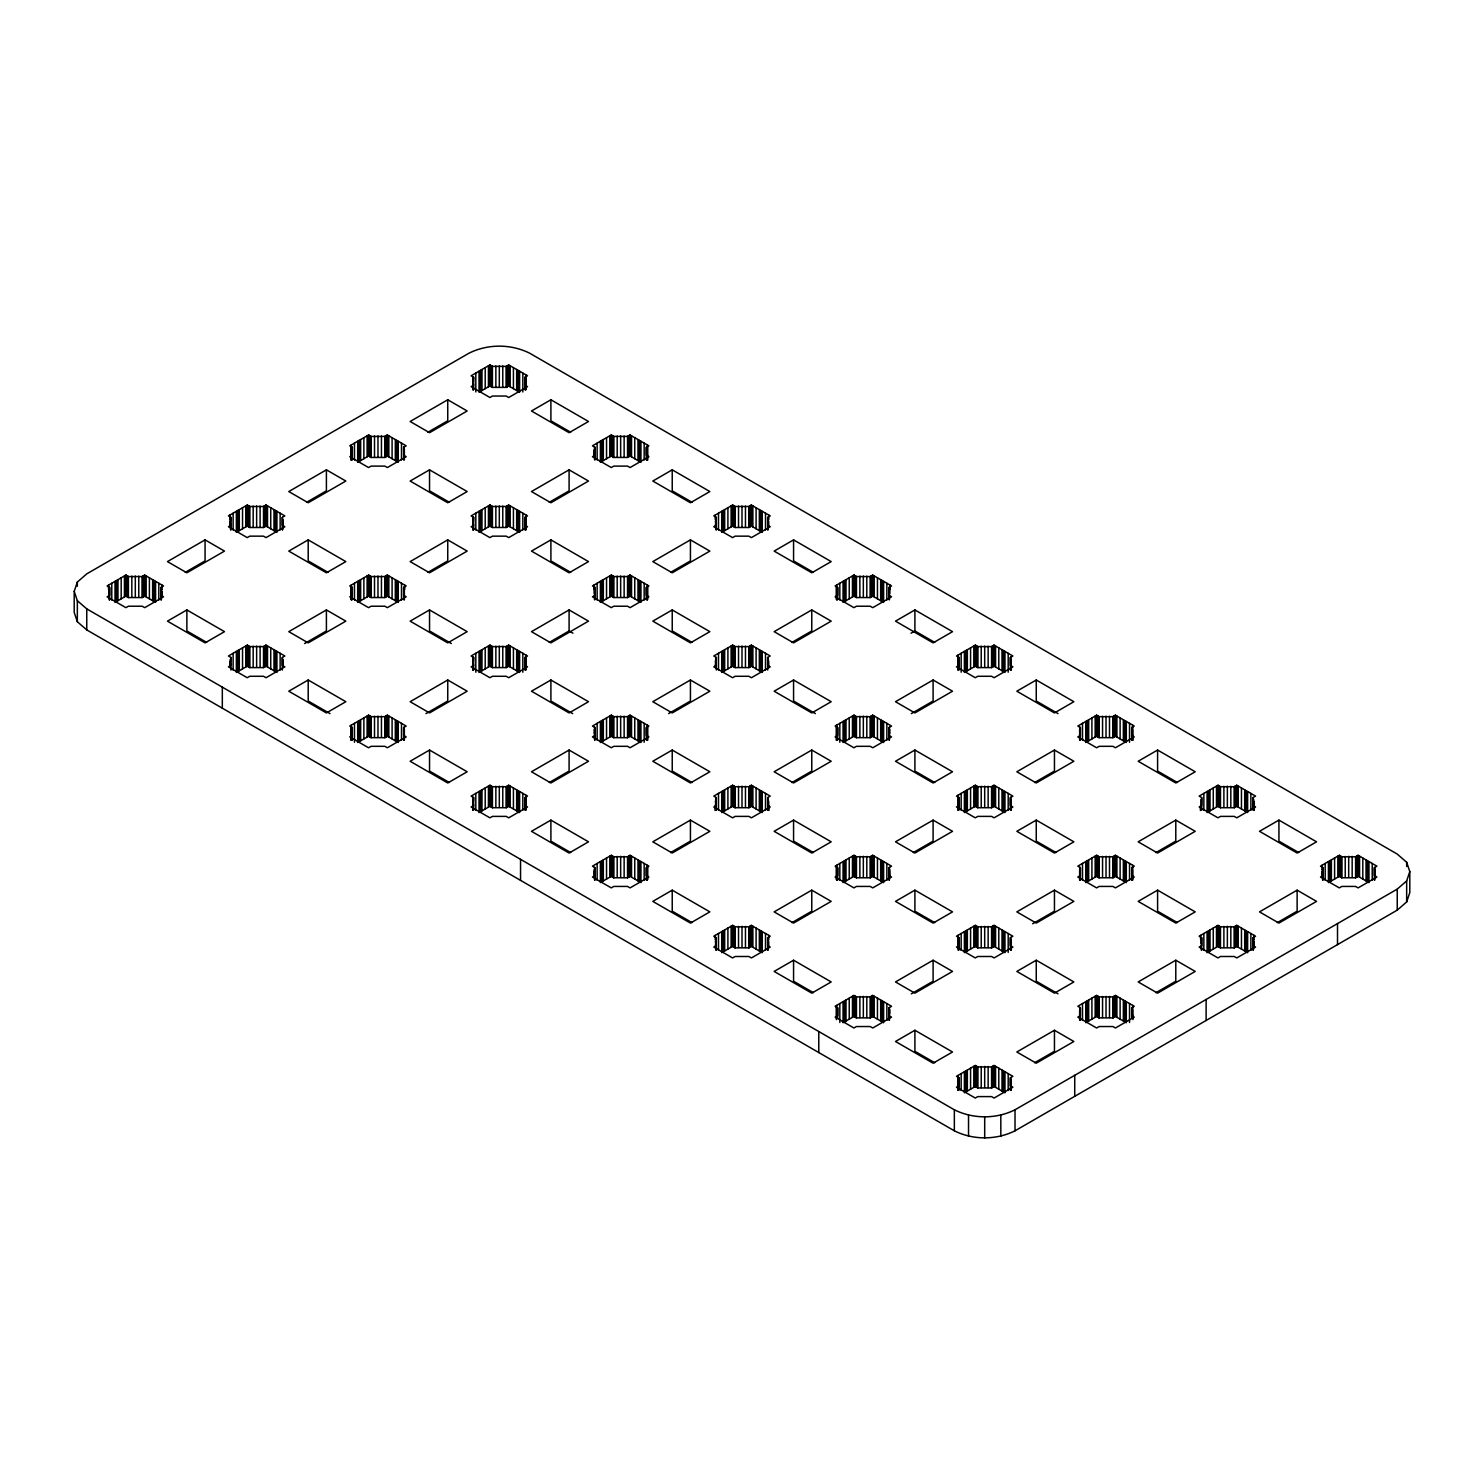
<?xml version="1.0" encoding="UTF-8"?>
<svg xmlns="http://www.w3.org/2000/svg" width="1484" height="1484" viewBox="0 0 1484 1484"><rect width="100%" height="100%" fill="white"/><g stroke="black" fill="none" stroke-linecap="round" stroke-linejoin="round"><path stroke-width="1.5" d="M109.612 587.404L109.612 595.362L107.089 596.809L125.899 607.661L128.403 606.214L142.186 606.214L144.709 607.661L163.518 596.809L160.995 595.362L160.995 587.404L163.518 585.957L144.709 575.087L142.186 576.553L128.403 576.553L125.899 575.087L107.089 585.957L109.612 587.404L109.612 600.018M230.039 525.522L230.947 517.341L228.425 515.894L247.234 505.042L249.757 506.489L263.521 506.489L266.044 505.042L284.854 515.894L282.331 517.341L282.331 529.955M230.039 665.63L230.947 657.449L228.425 656.002L247.234 645.15L249.757 646.597L263.521 646.597L266.044 645.15L284.854 656.002L282.331 657.449L282.331 670.063M282.331 517.341L282.331 525.299L284.854 526.746L266.044 537.616L263.521 536.151L249.757 536.151L247.234 537.616L228.425 526.746L230.947 525.299L230.039 521.329M282.331 657.449L282.331 665.407L284.854 666.854L266.044 677.724L263.521 676.277L249.757 676.277L247.234 677.724L228.425 666.854L230.947 665.407L230.039 661.437M352.283 447.296L352.283 455.236L349.76 456.701L368.57 467.553L371.093 466.106L384.857 466.106L387.38 467.553L406.189 456.701L403.667 455.236L403.667 447.296L406.189 445.831L387.38 434.979L384.857 436.426L371.093 436.426L368.57 434.979L349.76 445.831L352.283 447.296L352.283 459.91M352.283 587.404L352.283 595.362L349.76 596.809L368.57 607.661L371.093 606.214L384.857 606.214L387.38 607.661L406.189 596.809L403.667 595.362L403.667 587.404L406.189 585.957L387.38 575.087L384.857 576.553L371.093 576.553L368.57 575.087L349.76 585.957L352.283 587.404L352.283 599.555M352.283 727.512L352.283 735.47L349.76 736.917L368.57 747.769L371.093 746.322L384.857 746.322L387.38 747.769L406.189 736.917L403.667 735.47L403.667 727.512L406.189 726.066L387.38 715.195L384.857 716.661L371.093 716.661L368.57 715.195L349.76 726.066L352.283 727.512L352.283 740.126M472.728 389.624L473.619 377.233L471.114 375.786L489.924 364.934L492.428 366.381L506.211 366.381L508.715 364.934L527.525 375.786L525.021 377.233L525.021 389.847M472.728 529.732L473.619 517.341L471.114 515.894L489.924 505.042L492.428 506.489L506.211 506.489L508.715 505.042L527.525 515.894L525.021 517.341L525.021 529.955M472.728 669.841L473.619 657.449L471.114 656.002L489.924 645.15L492.428 646.597L506.211 646.597L508.715 645.15L527.525 656.002L525.021 657.449L525.021 670.063M472.728 809.949L473.619 797.576L471.114 796.11L489.924 785.259L492.428 786.706L506.211 786.706L508.715 785.259L527.525 796.11L525.021 797.576L525.021 810.19M594.064 455.477L594.973 447.296L592.45 445.831L611.26 434.979L613.764 436.426L627.547 436.426L630.069 434.979L648.879 445.831L646.356 447.296L646.356 459.91M594.973 587.404L594.973 595.362L592.45 596.809L611.26 607.661L613.764 606.214L627.547 606.214L630.069 607.661L648.879 596.809L646.356 595.362L646.356 587.404L648.879 585.957L630.069 575.087L627.547 576.553L613.764 576.553L611.26 575.087L592.45 585.957L594.973 587.404L594.973 599.555M594.973 727.512L594.973 735.47L592.45 736.917L611.26 747.769L613.764 746.322L627.547 746.322L630.069 747.769L648.879 736.917L646.356 735.47L646.356 727.512L648.879 726.066L630.069 715.195L627.547 716.661L613.764 716.661L611.26 715.195L592.45 726.066L594.973 727.512L594.973 740.126M594.064 875.801L594.973 867.621L592.45 866.174L611.26 855.303L613.764 856.769L627.547 856.769L630.069 855.303L648.879 866.174L646.356 867.621L646.356 880.235M715.399 525.522L716.308 517.341L713.785 515.894L732.595 505.042L735.118 506.489L748.882 506.489L751.405 505.042L770.215 515.894L767.692 517.341L767.692 529.955M715.399 665.63L716.308 657.449L713.785 656.002L732.595 645.15L735.118 646.597L748.882 646.597L751.405 645.15L770.215 656.002L767.692 657.449L767.692 670.063M715.399 805.756L716.308 797.576L713.785 796.11L732.595 785.259L735.118 786.706L748.882 786.706L751.405 785.259L770.215 796.11L767.692 797.576L767.692 810.19M715.399 945.864L716.308 937.684L713.785 936.218L732.595 925.367L735.118 926.814L748.882 926.814L751.405 925.367L770.215 936.218L767.692 937.684L767.692 950.298M767.692 517.341L767.692 525.299L770.215 526.746L751.405 537.616L748.882 536.151L735.118 536.151L732.595 537.616L713.785 526.746L716.308 525.299L715.399 521.329M767.692 657.449L767.692 665.407L770.215 666.854L751.405 677.724L748.882 676.277L735.118 676.277L732.595 677.724L713.785 666.854L716.308 665.407L715.399 661.437M767.692 797.576L767.692 805.515L770.215 806.981L751.405 817.832L748.882 816.385L735.118 816.385L732.595 817.832L713.785 806.981L716.308 805.515L715.399 801.546M767.692 937.684L767.692 945.623L770.215 947.089L751.405 957.941L748.882 956.494L735.118 956.494L732.595 957.941L713.785 947.089L716.308 945.623L715.399 941.654M837.644 587.404L837.644 595.362L835.121 596.809L853.931 607.661L856.453 606.214L870.236 606.214L872.74 607.661L891.55 596.809L889.027 595.362L889.027 587.404L891.55 585.957L872.74 575.087L870.236 576.553L856.453 576.553L853.931 575.087L835.121 585.957L837.644 587.404L837.644 599.555M837.644 727.512L837.644 735.47L835.121 736.917L853.931 747.769L856.453 746.322L870.236 746.322L872.74 747.769L891.55 736.917L889.027 735.47L889.027 727.512L891.55 726.066L872.74 715.195L870.236 716.661L856.453 716.661L853.931 715.195L835.121 726.066L837.644 727.512L837.644 740.126M837.644 867.621L837.644 875.579L835.121 877.025L853.931 887.896L856.453 886.43L870.236 886.43L872.74 887.896L891.55 877.025L889.027 875.579L889.027 867.621L891.55 866.174L872.74 855.303L870.236 856.769L856.453 856.769L853.931 855.303L835.121 866.174L837.644 867.621L837.644 880.235M837.644 1007.729L837.644 1015.687L835.121 1017.134L853.931 1028.004L856.453 1026.538L870.236 1026.538L872.74 1028.004L891.55 1017.134L889.027 1015.687L889.027 1007.729L891.55 1006.282L872.74 995.43L870.236 996.877L856.453 996.877L853.931 995.43L835.121 1006.282L837.644 1007.729L837.644 1018.247M958.089 669.841L958.979 657.449L956.475 656.002L975.285 645.15L977.789 646.597L991.572 646.597L994.076 645.15L1012.886 656.002L1010.381 657.449L1010.381 670.063M958.089 809.949L958.979 797.576L956.475 796.11L975.285 785.259L977.789 786.706L991.572 786.706L994.076 785.259L1012.886 796.11L1010.381 797.576L1010.381 810.19M958.089 950.057L958.979 937.684L956.475 936.218L975.285 925.367L977.789 926.814L991.572 926.814L994.076 925.367L1012.886 936.218L1010.381 937.684L1010.381 949.834M958.089 1090.165L958.979 1077.792L956.475 1076.327L975.285 1065.475L977.789 1066.922L991.572 1066.922L994.076 1065.475L1012.886 1076.327L1010.381 1077.792L1010.381 1090.406M1010.381 657.449L1010.381 665.407L1012.886 666.854L994.076 677.724L991.572 676.277L977.789 676.277L975.285 677.724L956.475 666.854L958.979 665.407L958.089 661.437M1010.381 797.576L1010.381 805.515L1012.886 806.981L994.076 817.832L991.572 816.385L977.789 816.385L975.285 817.832L956.475 806.981L958.979 805.515L958.089 801.546M1010.381 937.684L1010.381 945.623L1012.886 947.089L994.076 957.941L991.572 956.494L977.789 956.494L975.285 957.941L956.475 947.089L958.979 945.623L958.089 941.654M1010.381 1077.792L1010.381 1085.731L1012.886 1087.197L994.076 1098.049L991.572 1096.602L977.789 1096.602L975.285 1098.049L956.475 1087.197L958.979 1085.731L958.089 1081.762M1080.333 727.512L1080.333 735.47L1077.811 736.917L1096.62 747.769L1099.143 746.322L1112.907 746.322L1115.43 747.769L1134.24 736.917L1131.717 735.47L1131.717 727.512L1134.24 726.066L1115.43 715.195L1112.907 716.661L1099.143 716.661L1096.62 715.195L1077.811 726.066L1080.333 727.512L1080.333 740.126M1080.333 867.621L1080.333 875.579L1077.811 877.025L1096.62 887.896L1099.143 886.43L1112.907 886.43L1115.43 887.896L1134.24 877.025L1131.717 875.579L1131.717 867.621L1134.24 866.174L1115.43 855.303L1112.907 856.769L1099.143 856.769L1096.62 855.303L1077.811 866.174L1080.333 867.621L1080.333 880.235M1080.333 1007.729L1080.333 1015.687L1077.811 1017.134L1096.62 1028.004L1099.143 1026.538L1112.907 1026.538L1115.43 1028.004L1134.24 1017.134L1131.717 1015.687L1131.717 1007.729L1134.24 1006.282L1115.43 995.43L1112.907 996.877L1099.143 996.877L1096.62 995.43L1077.811 1006.282L1080.333 1007.729L1080.333 1020.343M1201.669 797.576L1201.669 805.515L1199.146 806.981L1217.956 817.832L1220.479 816.385L1234.243 816.385L1236.766 817.832L1255.575 806.981L1253.053 805.515L1253.053 797.576L1255.575 796.11L1236.766 785.259L1234.243 786.706L1220.479 786.706L1217.956 785.259L1199.146 796.11L1201.669 797.576L1201.669 810.19M1201.669 937.684L1201.669 945.623L1199.146 947.089L1217.956 957.941L1220.479 956.494L1234.243 956.494L1236.766 957.941L1255.575 947.089L1253.053 945.623L1253.053 937.684L1255.575 936.218L1236.766 925.367L1234.243 926.814L1220.479 926.814L1217.956 925.367L1199.146 936.218L1201.669 937.684L1201.669 950.298M1322.096 875.801L1323.005 867.621L1320.482 866.174L1339.291 855.303L1341.814 856.769L1355.597 856.769L1358.101 855.303L1376.911 866.174L1374.388 867.621L1374.388 880.235M74.2 591.374L77.335 582.062L86.758 573.863L468.981 353.192C487.846 343.806 510.793 343.806 529.658 353.192L1397.242 854.079L1406.665 862.278L1409.8 871.59L1409.8 892.626L1406.665 901.938L1397.242 910.137L1015.019 1130.808C996.154 1140.194 973.207 1140.194 954.342 1130.808L86.758 629.921L77.335 621.722L74.2 612.41L74.2 591.374L77.335 600.705L77.335 621.722M1406.665 901.938L1406.665 880.921L1409.8 871.59M77.335 600.705L86.758 608.885L954.342 1109.791C973.207 1119.159 996.154 1119.159 1015.019 1109.791L1397.242 889.12L1406.665 880.921M205.07 539.879L167.451 561.601L186.873 572.805L224.492 551.102L205.07 539.879L205.07 560.915L185.277 572.342M326.406 469.834L288.786 491.556L308.208 502.761L345.828 481.039L326.406 469.834L326.406 490.852L306.613 502.278M447.741 399.771L410.14 421.493L429.544 432.697L467.163 410.994L447.741 399.771L447.741 420.807L427.948 432.234M155.579 581.376L155.579 602.393L144.709 596.104L142.186 597.57L128.403 597.57L125.899 596.104L115.029 602.393L115.029 581.376M276.914 511.312L276.914 532.329L266.044 526.059L263.521 527.506L249.757 527.506L247.234 526.059L236.364 532.329L236.364 511.312M398.25 441.249L398.25 462.285L387.38 455.996L384.857 457.462L371.093 457.462L368.57 455.996L357.7 462.285L357.7 441.249M519.604 371.204L519.604 392.221L508.715 385.951L506.211 387.398L492.428 387.398L489.924 385.951L479.035 392.221L479.035 371.204M186.873 609.943L167.451 621.147L205.07 642.869L224.492 631.665L186.873 609.943L186.873 630.96L206.666 642.387M308.208 539.879L288.786 551.102L326.406 572.805L345.828 561.601L308.208 539.879L308.208 560.915L328.001 572.342M429.544 469.834L410.14 481.039L447.741 502.761L467.163 491.556L429.544 469.834L429.544 490.852L449.355 502.278M550.898 399.771L531.476 410.994L569.095 432.697L588.499 421.493L550.898 399.771L550.898 420.807L570.691 432.234M326.406 609.943L288.786 631.665L308.208 642.869L345.828 621.147L326.406 609.943L326.406 630.96L304.628 643.537M447.741 539.879L410.14 561.601L429.544 572.805L467.163 551.102L447.741 539.879L447.741 560.915L427.948 572.342M569.095 469.834L531.476 491.556L550.898 502.761L588.499 481.039L569.095 469.834L569.095 490.852L549.284 502.278M276.914 651.42L276.914 672.438L266.044 666.168L263.521 667.614L249.757 667.614L247.234 666.168L236.364 672.438L236.364 651.42M398.25 581.376L398.25 602.393L387.38 596.104L384.857 597.57L371.093 597.57L368.57 596.104L357.7 602.393L357.7 581.376M519.604 511.312L519.604 532.329L508.715 526.059L506.211 527.506L492.428 527.506L489.924 526.059L479.035 532.329L479.035 511.312M640.94 441.249L640.94 462.285L630.069 455.996L627.547 457.462L613.764 457.462L611.26 455.996L600.389 462.285L600.389 441.249M308.208 680.006L288.786 691.21L326.406 712.932L345.828 701.709L308.208 680.006L308.208 701.023L329.986 713.6M429.544 609.943L410.14 621.147L447.741 642.869L467.163 631.665L429.544 609.943L429.544 630.96L451.322 643.537M550.898 539.879L531.476 551.102L569.095 572.805L588.499 561.601L550.898 539.879L550.898 560.915L570.691 572.342M672.233 469.834L652.812 481.039L690.431 502.761L709.853 491.556L672.233 469.834L672.233 490.852L692.026 502.278M447.741 680.006L410.14 701.709L429.544 712.932L467.163 691.21L447.741 680.006L447.741 701.023L425.964 713.6M569.095 609.943L531.476 631.665L550.898 642.869L588.499 621.147L569.095 609.943L569.095 630.96L549.284 642.387M690.431 539.879L652.812 561.601L672.233 572.805L709.853 551.102L690.431 539.879L690.431 560.915L670.638 572.342M398.25 721.484L398.25 742.501L387.38 736.231L384.857 737.678L371.093 737.678L368.57 736.231L357.7 742.501L357.7 721.484M519.604 651.42L519.604 672.438L508.715 666.168L506.211 667.614L492.428 667.614L489.924 666.168L479.035 672.438L479.035 651.42M640.94 581.376L640.94 602.393L630.069 596.104L627.547 597.57L613.764 597.57L611.26 596.104L600.389 602.393L600.389 581.376M762.275 511.312L762.275 532.329L751.405 526.059L748.882 527.506L735.118 527.506L732.595 526.059L721.725 532.329L721.725 511.312M429.544 750.051L410.14 761.255L447.741 782.977L467.163 771.773L429.544 750.051L429.544 771.068L449.355 782.513M550.898 680.006L531.476 691.21L569.095 712.932L588.499 701.709L550.898 680.006L550.898 701.023L572.676 713.6M672.233 609.943L652.812 621.147L690.431 642.869L709.853 631.665L672.233 609.943L672.233 630.96L692.026 642.387M793.569 539.879L774.147 551.102L811.767 572.805L831.188 561.601L793.569 539.879L793.569 560.915L813.362 572.342M569.095 750.051L531.476 771.773L550.898 782.977L588.499 761.255L569.095 750.051L569.095 771.068L549.284 782.513M690.431 680.006L652.812 701.709L672.233 712.932L709.853 691.21L690.431 680.006L690.431 701.023L668.653 713.6M811.767 609.943L774.147 631.665L793.569 642.869L831.188 621.147L811.767 609.943L811.767 630.96L791.974 642.387M519.604 791.529L519.604 812.564L508.715 806.276L506.211 807.723L492.428 807.723L489.924 806.276L479.035 812.564L479.035 791.529M640.94 721.484L640.94 742.501L630.069 736.231L627.547 737.678L613.764 737.678L611.26 736.231L600.389 742.501L600.389 721.484M762.275 651.42L762.275 672.438L751.405 666.168L748.882 667.614L735.118 667.614L732.595 666.168L721.725 672.438L721.725 651.42M883.611 581.376L883.611 602.393L872.74 596.104L870.236 597.57L856.453 597.57L853.931 596.104L843.06 602.393L843.06 581.376M550.898 820.114L531.476 831.318L569.095 853.04L588.499 841.818L550.898 820.114L550.898 841.131L570.691 852.558M672.233 750.051L652.812 761.255L690.431 782.977L709.853 771.773L672.233 750.051L672.233 771.068L692.026 782.513M793.569 680.006L774.147 691.21L811.767 712.932L831.188 701.709L793.569 680.006L793.569 701.023L815.347 713.6M914.905 609.943L895.501 621.147L933.102 642.869L952.524 631.665L914.905 609.943L914.905 630.96L934.716 642.387M911.028 633.204L914.905 630.96M690.431 820.114L652.812 841.818L672.233 853.04L709.853 831.318L690.431 820.114L690.431 841.131L670.638 852.558M811.767 750.051L774.147 771.773L793.569 782.977L831.188 761.255L811.767 750.051L811.767 771.068L791.974 782.513M933.102 680.006L895.501 701.709L914.905 712.932L952.524 691.21L933.102 680.006L933.102 701.023L911.324 713.6M640.94 861.592L640.94 882.609L630.069 876.339L627.547 877.786L613.764 877.786L611.26 876.339L600.389 882.609L600.389 861.592M762.275 791.529L762.275 812.564L751.405 806.276L748.882 807.723L735.118 807.723L732.595 806.276L721.725 812.564L721.725 791.529M883.611 721.484L883.611 742.501L872.74 736.231L870.236 737.678L856.453 737.678L853.931 736.231L843.06 742.501L843.06 721.484M1004.965 651.42L1004.965 672.438L994.076 666.168L991.572 667.614L977.789 667.614L975.285 666.168L964.396 672.438L964.396 651.42M672.233 890.159L652.812 901.382L690.431 923.085L709.853 911.881L672.233 890.159L672.233 911.195L692.026 922.621M793.569 820.114L774.147 831.318L811.767 853.04L831.188 841.818L793.569 820.114L793.569 841.131L813.362 852.558M914.905 750.051L895.501 761.255L933.102 782.977L952.524 771.773L914.905 750.051L914.905 771.068L934.716 782.513M1036.259 680.006L1016.837 691.21L1054.456 712.932L1073.86 701.709L1036.259 680.006L1036.259 701.023L1058.036 713.6M811.767 890.159L774.147 911.881L793.569 923.085L831.188 901.382L811.767 890.159L811.767 911.195L791.974 922.621M933.102 820.114L895.501 841.818L914.905 853.04L952.524 831.318L933.102 820.114L933.102 841.131L913.309 852.558M1054.456 750.051L1016.837 771.773L1036.259 782.977L1073.86 761.255L1054.456 750.051L1054.456 771.068L1034.645 782.513M762.275 931.637L762.275 952.672L751.405 946.384L748.882 947.849L735.118 947.849L732.595 946.384L721.725 952.672L721.725 931.637M883.611 861.592L883.611 882.609L872.74 876.339L870.236 877.786L856.453 877.786L853.931 876.339L843.06 882.609L843.06 861.592M1004.965 791.529L1004.965 812.564L994.076 806.276L991.572 807.723L977.789 807.723L975.285 806.276L964.396 812.564L964.396 791.529M1126.3 721.484L1126.3 742.501L1115.43 736.231L1112.907 737.678L1099.143 737.678L1096.62 736.231L1085.75 742.501L1085.75 721.484M793.569 960.222L774.147 971.426L811.767 993.148L831.188 981.944L793.569 960.222L793.569 981.239L813.362 992.666M914.905 890.159L895.501 901.382L933.102 923.085L952.524 911.881L914.905 890.159L914.905 911.195L934.716 922.621M1036.259 820.114L1016.837 831.318L1054.456 853.04L1073.86 841.818L1036.259 820.114L1036.259 841.131L1056.051 852.558M1157.594 750.051L1138.172 761.255L1175.792 782.977L1195.214 771.773L1157.594 750.051L1157.594 771.068L1177.387 782.513M933.102 960.222L895.501 981.944L914.905 993.148L952.524 971.426L933.102 960.222L933.102 981.239L911.324 993.816M1054.456 890.159L1016.837 911.881L1036.259 923.085L1073.86 901.382L1054.456 890.159L1054.456 911.195L1032.678 923.753M1175.792 820.114L1138.172 841.818L1157.594 853.04L1195.214 831.318L1175.792 820.114L1175.792 841.131L1155.999 852.558M883.611 1001.7L883.611 1022.717L872.74 1016.447L870.236 1017.894L856.453 1017.894L853.931 1016.447L843.06 1022.717L843.06 1001.7M1004.965 931.637L1004.965 952.672L994.076 946.384L991.572 947.849L977.789 947.849L975.285 946.384L964.396 952.672L964.396 931.637M1126.3 861.592L1126.3 882.609L1115.43 876.339L1112.907 877.786L1099.143 877.786L1096.62 876.339L1085.75 882.609L1085.75 861.592M1247.636 791.529L1247.636 812.564L1236.766 806.276L1234.243 807.723L1220.479 807.723L1217.956 806.276L1207.086 812.564L1207.086 791.529M914.905 1030.267L895.501 1041.49L933.102 1063.193L952.524 1051.989L914.905 1030.267L914.905 1051.303L934.716 1062.729M1036.259 960.222L1016.837 971.426L1054.456 993.148L1073.86 981.944L1036.259 960.222L1036.259 981.239L1058.036 993.816M1157.594 890.159L1138.172 901.382L1175.792 923.085L1195.214 911.881L1157.594 890.159L1157.594 911.195L1177.387 922.621M1278.93 820.114L1259.508 831.318L1297.127 853.04L1316.549 841.818L1278.93 820.114L1278.93 841.131L1298.723 852.558M1054.456 1030.267L1016.837 1051.989L1036.259 1063.193L1073.86 1041.49L1054.456 1030.267L1054.456 1051.303L1034.645 1062.729M1175.792 960.222L1138.172 981.944L1157.594 993.148L1195.214 971.426L1175.792 960.222L1175.792 981.239L1155.999 992.666M1297.127 890.159L1259.508 911.881L1278.93 923.085L1316.549 901.382L1297.127 890.159L1297.127 911.195L1277.334 922.621M1004.965 1071.763L1004.965 1092.781L994.076 1086.492L991.572 1087.957L977.789 1087.957L975.285 1086.492L964.396 1092.781L964.396 1071.763M1126.3 1001.7L1126.3 1022.717L1115.43 1016.447L1112.907 1017.894L1099.143 1017.894L1096.62 1016.447L1085.75 1022.717L1085.75 1001.7M1247.636 931.637L1247.636 952.672L1236.766 946.384L1234.243 947.849L1220.479 947.849L1217.956 946.384L1207.086 952.672L1207.086 931.637M1368.971 861.592L1368.971 882.609L1358.101 876.339L1355.597 877.786L1341.814 877.786L1339.291 876.339L1328.421 882.609L1328.421 861.592M569.095 630.96L572.972 633.204M1374.388 867.621L1374.388 875.579L1376.911 877.025L1358.101 887.896L1355.597 886.43L1341.814 886.43L1339.291 887.896L1320.482 877.025L1323.005 875.579L1322.096 871.59M646.356 447.296L646.356 455.236L648.879 456.701L630.069 467.553L627.547 466.106L613.764 466.106L611.26 467.553L592.45 456.701L594.973 455.236L594.064 451.266M525.021 377.233L525.021 385.191L527.525 386.638L508.715 397.508L506.211 396.043L492.428 396.043L489.924 397.508L471.114 386.638L473.619 385.191L472.728 381.221M646.356 867.621L646.356 875.579L648.879 877.025L630.069 887.896L627.547 886.43L613.764 886.43L611.26 887.896L592.45 877.025L594.973 875.579L594.064 871.59M525.021 517.341L525.021 525.299L527.525 526.746L508.715 537.616L506.211 536.151L492.428 536.151L489.924 537.616L471.114 526.746L473.619 525.299L472.728 521.329M525.021 657.449L525.021 665.407L527.525 666.854L508.715 677.724L506.211 676.277L492.428 676.277L489.924 677.724L471.114 666.854L473.619 665.407L472.728 661.437M525.021 797.576L525.021 805.515L527.525 806.981L508.715 817.832L506.211 816.385L492.428 816.385L489.924 817.832L471.114 806.981L473.619 805.515L472.728 801.546M1406.665 862.278L1406.665 866.489M1397.242 889.12L1397.242 910.137M1375.074 869.605L1375.297 875.801M1374.796 867.398L1374.796 880.012M1372.218 863.447L1372.218 880.272M1367.506 860.739L1367.506 881.756M1366.041 859.885L1366.041 880.921M1362.813 858.03L1362.813 879.047M1359.567 856.157L1359.567 877.174M1358.101 855.303L1358.101 876.339M1357.712 855.545L1357.712 876.562M1356.84 856.045L1356.84 877.063M1355.986 856.546L1355.986 877.563M1355.597 856.769L1355.597 877.786M1352.165 856.379L1352.165 877.396M1348.696 856.249L1348.696 877.267M1345.227 856.379L1345.227 877.396M1341.814 856.769L1341.814 877.786M1341.425 856.546L1341.425 877.563M1340.553 856.045L1340.553 877.063M1339.7 855.545L1339.7 876.562M1339.291 855.303L1339.291 876.339M1337.826 856.157L1337.826 877.174M1337.511 923.586L1337.511 944.622M1334.598 858.03L1334.598 879.047M1331.371 859.885L1331.371 880.921M1329.887 860.739L1329.887 881.756M1325.193 863.447L1325.193 880.272M1323.005 867.621L1323.005 880.235M1322.615 875.801L1322.615 880.012M1322.337 869.605L1322.337 875.912M1321.966 865.32L1321.966 869.531M1254.314 806.239L1254.314 810.449M1253.961 801.546L1253.961 805.756M1254.11 935.384L1254.11 939.576M1253.961 941.654L1253.961 945.864M1253.739 799.542L1253.739 805.849M1253.739 939.65L1253.739 945.957M1253.442 805.756L1253.442 809.949M1253.442 945.864L1253.442 950.057M1253.053 797.576L1253.053 810.19M1253.053 937.684L1253.053 950.298M1250.864 793.402L1250.864 810.227M1250.864 933.51L1250.864 950.335M1246.17 790.694L1246.17 811.711M1246.17 930.802L1246.17 951.819M1244.705 789.84L1244.705 810.858M1244.705 929.949L1244.705 950.966M1241.459 787.967L1241.459 808.984M1241.459 928.075L1241.459 949.111M1238.231 786.112L1238.231 807.129M1238.231 926.22L1238.231 947.237M1236.766 785.259L1236.766 806.276M1236.766 925.367L1236.766 946.384M1236.376 785.481L1236.376 806.498M1236.376 925.589L1236.376 946.625M1235.504 785.982L1235.504 806.999M1235.504 926.09L1235.504 947.107M1234.632 786.483L1234.632 807.5M1234.632 926.591L1234.632 947.608M1234.243 786.706L1234.243 807.723M1234.243 926.814L1234.243 947.849M1230.83 786.316L1230.83 807.333M1230.83 926.424L1230.83 947.46M1227.361 786.186L1227.361 807.203M1227.361 926.294L1227.361 947.33M1223.892 786.316L1223.892 807.333M1223.892 926.424L1223.892 947.46M1220.479 786.706L1220.479 807.723M1220.479 926.814L1220.479 947.849M1220.089 786.483L1220.089 807.5M1220.089 926.591L1220.089 947.608M1219.217 785.982L1219.217 806.999M1219.217 926.09L1219.217 947.107M1218.345 785.481L1218.345 806.498M1218.345 925.589L1218.345 946.625M1217.956 785.259L1217.956 806.276M1217.956 925.367L1217.956 946.384M1216.49 786.112L1216.49 807.129M1216.49 926.22L1216.49 947.237M1213.263 787.967L1213.263 808.984M1213.263 928.075L1213.263 949.111M1210.016 789.84L1210.016 810.858M1210.016 929.949L1210.016 950.966M1208.551 790.694L1208.551 811.711M1208.551 930.802L1208.551 951.819M1206.121 999.455L1206.121 1020.473M1203.858 793.402L1203.858 810.227M1203.858 933.51L1203.858 950.335M1201.279 805.756L1201.279 809.949M1201.279 945.864L1201.279 950.057M1200.983 799.542L1200.983 805.849M1200.983 939.65L1200.983 943.861M1200.408 806.239L1200.408 810.449M1200.612 935.384L1200.612 939.576M1132.756 725.212L1132.978 740.405M1132.756 865.32L1132.756 880.031M1132.756 1005.429L1132.978 1019.619M1132.385 729.479L1132.385 739.997M1132.385 869.605L1132.385 880.105M1132.385 1009.714L1132.385 1018.117M1132.106 727.29L1132.106 739.904M1132.106 867.398L1132.106 880.012M1132.106 1007.506L1132.106 1018.024M1131.717 727.512L1131.717 740.126M1131.717 867.621L1131.717 880.235M1131.717 1007.729L1131.717 1018.247M1129.528 723.339L1129.528 742.26M1129.528 863.447L1129.528 880.272M1129.528 1003.574L1129.528 1022.495M1124.835 720.63L1124.835 741.648M1124.835 860.739L1124.835 881.756M1124.835 1000.847L1124.835 1021.864M1123.351 719.777L1123.351 740.813M1123.351 859.885L1123.351 880.921M1123.351 999.993L1123.351 1021.029M1120.123 717.922L1120.123 738.939M1120.123 858.03L1120.123 879.047M1120.123 998.138L1120.123 1019.156M1116.896 716.049L1116.896 737.066M1116.896 856.157L1116.896 877.174M1116.896 996.265L1116.896 1017.301M1115.43 715.195L1115.43 736.231M1115.43 855.303L1115.43 876.339M1115.43 995.43L1115.43 1016.447M1115.022 715.436L1115.022 736.454M1115.022 855.545L1115.022 876.562M1115.022 995.653L1115.022 1016.67M1114.169 715.919L1114.169 736.954M1114.169 856.045L1114.169 877.063M1114.169 996.154L1114.169 1017.171M1113.297 716.42L1113.297 737.455M1113.297 856.546L1113.297 877.563M1113.297 996.654L1113.297 1017.672M1112.907 716.661L1112.907 737.678M1112.907 856.769L1112.907 877.786M1112.907 996.877L1112.907 1017.894M1109.494 716.271L1109.494 737.288M1109.494 856.379L1109.494 877.396M1109.494 996.487L1109.494 1017.505M1106.025 716.141L1106.025 737.158M1106.025 856.249L1106.025 877.267M1106.025 996.358L1106.025 1017.375M1102.556 716.271L1102.556 737.288M1102.556 856.379L1102.556 877.396M1102.556 996.487L1102.556 1017.505M1099.143 716.661L1099.143 737.678M1099.143 856.769L1099.143 877.786M1099.143 996.877L1099.143 1017.894M1098.735 716.42L1098.735 737.455M1098.735 856.546L1098.735 877.563M1098.735 996.654L1098.735 1017.672M1097.882 715.919L1097.882 736.954M1097.882 856.045L1097.882 877.063M1097.882 996.154L1097.882 1017.171M1097.01 715.436L1097.01 736.454M1097.01 855.545L1097.01 876.562M1097.01 995.653L1097.01 1016.67M1096.62 715.195L1096.62 736.231M1096.62 855.303L1096.62 876.339M1096.62 995.43L1096.62 1016.447M1095.155 716.049L1095.155 737.066M1095.155 856.157L1095.155 877.174M1095.155 996.265L1095.155 1017.301M1091.909 717.922L1091.909 738.939M1091.909 858.03L1091.909 879.047M1091.909 998.138L1091.909 1019.156M1088.681 719.777L1088.681 740.813M1088.681 859.885L1088.681 880.921M1088.681 999.993L1088.681 1021.029M1087.216 720.63L1087.216 741.648M1087.216 860.739L1087.216 881.756M1087.216 1000.847L1087.216 1021.864M1082.504 723.339L1082.504 740.164M1082.504 863.447L1082.504 880.272M1082.504 1003.574L1082.504 1020.38M1079.925 727.29L1079.925 739.904M1079.925 867.398L1079.925 880.012M1079.925 1007.506L1079.925 1020.12M1079.647 729.479L1079.647 739.997M1079.647 869.605L1079.647 880.105M1079.647 1009.714L1079.647 1020.213M1074.731 1075.306L1074.731 1096.324M1015.019 1109.791L1015.019 1130.808M1011.272 661.437L1011.272 669.841M1011.272 801.546L1011.272 809.949M1011.272 941.654L1011.272 950.057M1011.272 1081.762L1011.272 1090.165M1011.049 659.434L1011.049 669.952M1011.049 799.542L1011.049 810.06M1011.049 939.65L1011.049 949.964M1011.049 1079.758L1011.049 1090.276M1010.771 657.226L1010.771 669.841M1010.771 797.335L1010.771 809.949M1010.771 937.443L1010.771 950.057M1010.771 1077.569L1010.771 1090.184M1008.192 653.294L1008.192 672.215M1008.192 793.402L1008.192 810.227M1008.192 933.51L1008.192 952.431M1008.192 1073.618L1008.192 1090.443M1003.481 650.567L1003.481 671.603M1003.481 790.694L1003.481 811.711M1003.481 930.802L1003.481 951.819M1003.481 1070.91L1003.481 1091.927M1002.015 649.732L1002.015 670.749M1002.015 789.84L1002.015 810.858M1002.015 929.949L1002.015 950.966M1002.015 1070.057L1002.015 1091.074M1000.828 1115.226L1000.828 1136.243M998.788 647.859L998.788 668.876M998.788 787.967L998.788 808.984M998.788 928.075L998.788 949.111M998.788 1068.183L998.788 1089.219M995.56 645.985L995.56 667.021M995.56 786.112L995.56 807.129M995.56 926.22L995.56 947.237M995.56 1066.328L995.56 1087.345M994.076 645.15L994.076 666.168M994.076 785.259L994.076 806.276M994.076 925.367L994.076 946.384M994.076 1065.475L994.076 1086.492M993.686 645.373L993.686 666.39M993.686 785.481L993.686 806.498M993.686 925.589L993.686 946.625M993.686 1065.697L993.686 1086.733M992.833 645.874L992.833 666.891M992.833 785.982L992.833 806.999M992.833 926.09L992.833 947.107M992.833 1066.198L992.833 1087.234M991.961 646.375L991.961 667.392M991.961 786.483L991.961 807.5M991.961 926.591L991.961 947.608M991.961 1066.699L991.961 1087.716M991.572 646.597L991.572 667.614M991.572 786.706L991.572 807.723M991.572 926.814L991.572 947.849M991.572 1066.922L991.572 1087.957M988.14 646.208L988.14 667.225M988.14 786.316L988.14 807.333M988.14 926.424L988.14 947.46M988.14 1066.532L988.14 1087.568M984.69 646.078L984.69 667.095M984.69 786.186L984.69 807.203M984.69 926.294L984.69 947.33M984.69 1066.402L984.69 1087.438M984.69 1117.044L984.69 1138.061M981.221 646.208L981.221 667.225M981.221 786.316L981.221 807.333M981.221 926.424L981.221 947.46M981.221 1066.532L981.221 1087.568M977.789 646.597L977.789 667.614M977.789 786.706L977.789 807.723M977.789 926.814L977.789 947.849M977.789 1066.922L977.789 1087.957M977.399 646.375L977.399 667.392M977.399 786.483L977.399 807.5M977.399 926.591L977.399 947.608M977.399 1066.699L977.399 1087.716M976.528 645.874L976.528 666.891M976.528 785.982L976.528 806.999M976.528 926.09L976.528 947.107M976.528 1066.198L976.528 1087.234M975.674 645.373L975.674 666.39M975.674 785.481L975.674 806.498M975.674 925.589L975.674 946.625M975.674 1065.697L975.674 1086.733M975.285 645.15L975.285 666.168M975.285 785.259L975.285 806.276M975.285 925.367L975.285 946.384M975.285 1065.475L975.285 1086.492M973.801 645.985L973.801 667.021M973.801 786.112L973.801 807.129M973.801 926.22L973.801 947.237M973.801 1066.328L973.801 1087.345M970.573 647.859L970.573 668.876M970.573 787.967L970.573 808.984M970.573 928.075L970.573 949.111M970.573 1068.183L970.573 1089.219M968.533 1115.226L968.533 1136.243M967.345 649.732L967.345 670.749M967.345 789.84L967.345 810.858M967.345 929.949L967.345 950.966M967.345 1070.057L967.345 1091.074M965.88 650.567L965.88 671.603M965.88 790.694L965.88 811.711M965.88 930.802L965.88 951.819M965.88 1070.91L965.88 1091.927M961.168 653.294L961.168 672.215M961.168 793.402L961.168 810.227M961.168 933.51L961.168 950.335M961.168 1073.618L961.168 1090.443M958.979 657.449L958.979 670.063M958.979 797.576L958.979 810.19M958.979 937.684L958.979 949.834M958.979 1077.792L958.979 1090.406M958.59 657.226L958.312 669.952M958.59 797.335L958.312 810.06M958.59 937.443L958.59 950.057M958.59 1077.569L958.312 1090.276M957.941 655.149L957.941 669.878M957.941 795.276L957.941 809.986M957.941 935.384L957.941 947.998M957.941 1075.492L957.941 1090.202M954.342 1109.791L954.342 1130.808M890.085 585.104L890.085 589.296M889.714 589.371L889.714 593.581M889.714 729.479L889.714 733.69M889.714 869.605L889.936 875.801M889.714 1009.714L889.714 1013.906M889.435 587.182L889.435 599.796M889.435 727.29L889.435 739.904M889.435 867.398L889.435 880.012M889.435 1007.506L889.435 1020.12M889.027 587.404L889.027 599.555M889.027 727.512L889.027 740.126M889.027 867.621L889.027 880.235M889.027 1007.729L889.027 1020.343M886.857 583.231L886.857 600.055M886.857 723.339L886.857 740.164M886.857 863.447L886.857 880.272M886.857 1003.574L886.857 1020.38M882.145 580.522L882.145 601.539M882.145 720.63L882.145 741.648M882.145 860.739L882.145 881.756M882.145 1000.847L882.145 1021.864M880.68 579.669L880.68 600.686M880.68 719.777L880.68 740.813M880.68 859.885L880.68 880.921M880.68 999.993L880.68 1021.029M877.452 577.814L877.452 598.831M877.452 717.922L877.452 738.939M877.452 858.03L877.452 879.047M877.452 998.138L877.452 1019.156M874.206 575.94L874.206 596.958M874.206 716.049L874.206 737.066M874.206 856.157L874.206 877.174M874.206 996.265L874.206 1017.301M872.74 575.087L872.74 596.104M872.74 715.195L872.74 736.231M872.74 855.303L872.74 876.339M872.74 995.43L872.74 1016.447M872.351 575.31L872.351 596.345M872.351 715.436L872.351 736.454M872.351 855.545L872.351 876.562M872.351 995.653L872.351 1016.67M871.479 575.811L871.479 596.846M871.479 715.919L871.479 736.954M871.479 856.045L871.479 877.063M871.479 996.154L871.479 1017.171M870.626 576.311L870.626 597.347M870.626 716.42L870.626 737.455M870.626 856.546L870.626 877.563M870.626 996.654L870.626 1017.672M870.236 576.553L870.236 597.57M870.236 716.661L870.236 737.678M870.236 856.769L870.236 877.786M870.236 996.877L870.236 1017.894M866.804 576.144L866.804 597.18M866.804 716.271L866.804 737.288M866.804 856.379L866.804 877.396M866.804 996.487L866.804 1017.505M863.336 576.015L863.336 597.05M863.336 716.141L863.336 737.158M863.336 856.249L863.336 877.267M863.336 996.358L863.336 1017.375M859.867 576.144L859.867 597.18M859.867 716.271L859.867 737.288M859.867 856.379L859.867 877.396M859.867 996.487L859.867 1017.505M856.453 576.553L856.453 597.57M856.453 716.661L856.453 737.678M856.453 856.769L856.453 877.786M856.453 996.877L856.453 1017.894M856.064 576.311L856.064 597.347M856.064 716.42L856.064 737.455M856.064 856.546L856.064 877.563M856.064 996.654L856.064 1017.672M855.192 575.811L855.192 596.846M855.192 715.919L855.192 736.954M855.192 856.045L855.192 877.063M855.192 996.154L855.192 1017.171M854.339 575.31L854.339 596.345M854.339 715.436L854.339 736.454M854.339 855.545L854.339 876.562M854.339 995.653L854.339 1016.67M853.931 575.087L853.931 596.104M853.931 715.195L853.931 736.231M853.931 855.303L853.931 876.339M853.931 995.43L853.931 1016.447M852.465 575.94L852.465 596.958M852.465 716.049L852.465 737.066M852.465 856.157L852.465 877.174M852.465 996.265L852.465 1017.301M849.238 577.814L849.238 598.831M849.238 717.922L849.238 738.939M849.238 858.03L849.238 879.047M849.238 998.138L849.238 1019.156M846.01 579.669L846.01 600.686M846.01 719.777L846.01 740.813M846.01 859.885L846.01 880.921M846.01 999.993L846.01 1021.029M844.526 580.522L844.526 601.539M844.526 720.63L844.526 741.648M844.526 860.739L844.526 881.756M844.526 1000.847L844.526 1021.864M839.833 583.231L839.833 600.055M839.833 723.339L839.833 742.26M839.833 863.447L839.833 880.272M839.833 1003.574L839.833 1022.495M837.254 587.182L837.254 599.796M837.254 727.29L837.254 739.904M837.254 867.398L837.254 880.012M837.254 1007.506L837.254 1018.024M836.976 589.371L836.976 599.684M836.976 729.479L836.976 739.997M836.976 869.605L836.976 880.105M836.976 1009.714L836.976 1018.117M836.605 585.104L836.605 599.814M836.605 725.212L836.605 739.922M836.605 865.32L836.605 880.031M836.605 1005.429L836.605 1018.043M836.382 586.681L836.382 599.295M836.382 726.789L836.382 740.405M836.382 866.897L836.382 879.511M836.382 1007.005L836.382 1019.619M818.778 1031.528L818.778 1052.546M768.953 806.239L768.953 810.449M768.749 515.041L768.749 519.252M768.601 521.329L768.601 525.522M768.601 661.437L768.601 665.63M768.601 801.546L768.601 805.756M768.749 935.384L768.749 939.576M768.601 941.654L768.601 945.864M768.378 519.326L768.378 525.633M768.378 659.434L768.378 665.741M768.378 799.542L768.378 805.849M768.378 939.65L768.378 945.957M768.081 525.522L768.081 529.732M768.081 805.756L768.081 809.949M768.081 945.864L768.081 950.057M765.503 513.186L765.503 529.992M765.503 653.294L765.503 670.1M765.503 793.402L765.503 810.227M765.503 933.51L765.503 950.335M760.81 510.459L760.81 531.495M760.81 650.567L760.81 671.603M760.81 790.694L760.81 811.711M760.81 930.802L760.81 951.819M759.344 509.624L759.344 530.641M759.344 649.732L759.344 670.749M759.344 789.84L759.344 810.858M759.344 929.949L759.344 950.966M756.098 507.751L756.098 528.768M756.098 647.859L756.098 668.876M756.098 787.967L756.098 808.984M756.098 928.075L756.098 949.111M752.87 505.877L752.87 526.913M752.87 645.985L752.87 667.021M752.87 786.112L752.87 807.129M752.87 926.22L752.87 947.237M751.405 505.042L751.405 526.059M751.405 645.15L751.405 666.168M751.405 785.259L751.405 806.276M751.405 925.367L751.405 946.384M751.015 505.265L751.015 526.282M751.015 645.373L751.015 666.39M751.015 785.481L751.015 806.498M751.015 925.589L751.015 946.625M750.143 505.766L750.143 526.783M750.143 645.874L750.143 666.891M750.143 785.982L750.143 806.999M750.143 926.09L750.143 947.107M749.272 506.267L749.272 527.284M749.272 646.375L749.272 667.392M749.272 786.483L749.272 807.5M749.272 926.591L749.272 947.608M748.882 506.489L748.882 527.506M748.882 646.597L748.882 667.614M748.882 786.706L748.882 807.723M748.882 926.814L748.882 947.849M745.469 506.1L745.469 527.117M745.469 646.208L745.469 667.225M745.469 786.316L745.469 807.333M745.469 926.424L745.469 947.46M742 505.97L742 526.987M742 646.078L742 667.095M742 786.186L742 807.203M742 926.294L742 947.33M738.531 506.1L738.531 527.117M738.531 646.208L738.531 667.225M738.531 786.316L738.531 807.333M738.531 926.424L738.531 947.46M735.118 506.489L735.118 527.506M735.118 646.597L735.118 667.614M735.118 786.706L735.118 807.723M735.118 926.814L735.118 947.849M734.728 506.267L734.728 527.284M734.728 646.375L734.728 667.392M734.728 786.483L734.728 807.5M734.728 926.591L734.728 947.608M733.857 505.766L733.857 526.783M733.857 645.874L733.857 666.891M733.857 785.982L733.857 806.999M733.857 926.09L733.857 947.107M732.985 505.265L732.985 526.282M732.985 645.373L732.985 666.39M732.985 785.481L732.985 806.498M732.985 925.589L732.985 946.625M732.595 505.042L732.595 526.059M732.595 645.15L732.595 666.168M732.595 785.259L732.595 806.276M732.595 925.367L732.595 946.384M731.13 505.877L731.13 526.913M731.13 645.985L731.13 667.021M731.13 786.112L731.13 807.129M731.13 926.22L731.13 947.237M727.902 507.751L727.902 528.768M727.902 647.859L727.902 668.876M727.902 787.967L727.902 808.984M727.902 928.075L727.902 949.111M724.656 509.624L724.656 530.641M724.656 649.732L724.656 670.749M724.656 789.84L724.656 810.858M724.656 929.949L724.656 950.966M723.19 510.459L723.19 531.495M723.19 650.567L723.19 671.603M723.19 790.694L723.19 811.711M723.19 930.802L723.19 951.819M718.497 513.186L718.497 529.992M718.497 653.294L718.497 670.1M718.497 793.402L718.497 810.227M718.497 933.51L718.497 950.335M716.308 517.341L716.308 529.955M716.308 657.449L716.308 670.063M716.308 797.576L716.308 810.19M716.308 937.684L716.308 950.298M715.622 519.326L715.919 529.732M715.622 659.434L715.622 665.741M715.622 799.542L715.919 809.949M715.622 939.65L715.919 950.057M715.251 515.041L715.251 519.252M715.047 806.239L715.047 810.449M715.251 935.384L715.251 939.576M647.618 446.573L647.618 460.17M647.618 586.681L647.618 599.295M647.618 726.789L647.618 740.405M647.618 866.897L647.618 879.511M647.395 444.996L647.395 459.706M647.395 585.104L647.395 599.814M647.395 725.212L647.395 739.922M647.395 865.32L647.395 880.031M647.024 449.262L647.024 459.78M647.024 589.371L647.265 599.796M647.024 729.479L647.024 739.997M647.024 869.605L647.024 880.105M646.746 447.074L646.746 459.688M646.746 587.182L646.746 599.796M646.746 727.29L646.746 739.904M646.746 867.398L646.746 880.012M646.356 587.404L646.356 599.555M646.356 727.512L646.356 740.126M644.167 443.122L644.167 459.947M644.167 583.231L644.167 600.055M644.167 723.339L644.167 742.26M644.167 863.447L644.167 880.272M639.474 440.414L639.474 461.431M639.474 580.522L639.474 601.539M639.474 720.63L639.474 741.648M639.474 860.739L639.474 881.756M637.99 439.561L637.99 460.578M637.99 579.669L637.99 600.686M637.99 719.777L637.99 740.813M637.99 859.885L637.99 880.921M634.762 437.687L634.762 458.723M634.762 577.814L634.762 598.831M634.762 717.922L634.762 738.939M634.762 858.03L634.762 879.047M631.535 435.832L631.535 456.849M631.535 575.94L631.535 596.958M631.535 716.049L631.535 737.066M631.535 856.157L631.535 877.174M630.069 434.979L630.069 455.996M630.069 575.087L630.069 596.104M630.069 715.195L630.069 736.231M630.069 855.303L630.069 876.339M629.661 435.202L629.661 456.237M629.661 575.31L629.661 596.345M629.661 715.436L629.661 736.454M629.661 855.545L629.661 876.562M628.808 435.702L628.808 456.738M628.808 575.811L628.808 596.846M628.808 715.919L628.808 736.954M628.808 856.045L628.808 877.063M627.936 436.203L627.936 457.22M627.936 576.311L627.936 597.347M627.936 716.42L627.936 737.455M627.936 856.546L627.936 877.563M627.547 436.426L627.547 457.462M627.547 576.553L627.547 597.57M627.547 716.661L627.547 737.678M627.547 856.769L627.547 877.786M624.133 436.036L624.133 457.072M624.133 576.144L624.133 597.18M624.133 716.271L624.133 737.288M624.133 856.379L624.133 877.396M620.664 435.906L620.664 456.942M620.664 576.015L620.664 597.05M620.664 716.141L620.664 737.158M620.664 856.249L620.664 877.267M617.196 436.036L617.196 457.072M617.196 576.144L617.196 597.18M617.196 716.271L617.196 737.288M617.196 856.379L617.196 877.396M613.764 436.426L613.764 457.462M613.764 576.553L613.764 597.57M613.764 716.661L613.764 737.678M613.764 856.769L613.764 877.786M613.374 436.203L613.374 457.22M613.374 576.311L613.374 597.347M613.374 716.42L613.374 737.455M613.374 856.546L613.374 877.563M612.521 435.702L612.521 456.738M612.521 575.811L612.521 596.846M612.521 715.919L612.521 736.954M612.521 856.045L612.521 877.063M611.649 435.202L611.649 456.237M611.649 575.31L611.649 596.345M611.649 715.436L611.649 736.454M611.649 855.545L611.649 876.562M611.26 434.979L611.26 455.996M611.26 575.087L611.26 596.104M611.26 715.195L611.26 736.231M611.26 855.303L611.26 876.339M609.794 435.832L609.794 456.849M609.794 575.94L609.794 596.958M609.794 716.049L609.794 737.066M609.794 856.157L609.794 877.174M606.548 437.687L606.548 458.723M606.548 577.814L606.548 598.831M606.548 717.922L606.548 738.939M606.548 858.03L606.548 879.047M603.32 439.561L603.32 460.578M603.32 579.669L603.32 600.686M603.32 719.777L603.32 740.813M603.32 859.885L603.32 880.921M601.855 440.414L601.855 461.431M601.855 580.522L601.855 601.539M601.855 720.63L601.855 741.648M601.855 860.739L601.855 881.756M597.143 443.122L597.143 459.947M597.143 583.231L597.143 600.055M597.143 723.339L597.143 740.164M597.143 863.447L597.143 880.272M594.973 447.296L594.973 459.91M594.973 867.621L594.973 880.235M594.565 447.074L594.565 459.688M594.565 587.182L594.565 599.796M594.565 727.29L594.565 739.904M594.565 867.398L594.565 880.012M594.286 449.262L594.286 455.569M594.286 589.371L594.286 593.581M594.286 729.479L594.286 733.69M594.286 869.605L594.286 873.798M593.915 585.104L593.915 589.296M526.059 374.933L526.059 389.643M526.059 515.041L526.059 529.769M526.059 655.149L526.059 669.878M526.059 795.276L526.059 809.986M525.688 379.218L525.688 389.717M525.688 519.326L525.688 529.825M525.688 659.434L525.688 669.952M525.688 799.542L525.688 810.06M525.41 377.01L525.41 389.624M525.41 517.118L525.41 529.732M525.41 657.226L525.41 669.841M525.41 797.335L525.41 809.949M522.832 373.078L522.832 391.98M522.832 513.186L522.832 529.992M522.832 653.294L522.832 672.215M522.832 793.402L522.832 810.227M520.55 859.347L520.55 880.364M518.12 370.351L518.12 391.368M518.12 510.459L518.12 531.495M518.12 650.567L518.12 671.603M518.12 790.694L518.12 811.711M516.655 369.497L516.655 390.533M516.655 509.624L516.655 530.641M516.655 649.732L516.655 670.749M516.655 789.84L516.655 810.858M513.427 367.642L513.427 388.66M513.427 507.751L513.427 528.768M513.427 647.859L513.427 668.876M513.427 787.967L513.427 808.984M510.199 365.769L510.199 386.805M510.199 505.877L510.199 526.913M510.199 645.985L510.199 667.021M510.199 786.112L510.199 807.129M508.715 364.934L508.715 385.951M508.715 505.042L508.715 526.059M508.715 645.15L508.715 666.168M508.715 785.259L508.715 806.276M508.326 365.157L508.326 386.174M508.326 505.265L508.326 526.282M508.326 645.373L508.326 666.39M508.326 785.481L508.326 806.498M507.472 365.658L507.472 386.675M507.472 505.766L507.472 526.783M507.472 645.874L507.472 666.891M507.472 785.982L507.472 806.999M506.601 366.158L506.601 387.176M506.601 506.267L506.601 527.284M506.601 646.375L506.601 667.392M506.601 786.483L506.601 807.5M506.211 366.381L506.211 387.398M506.211 506.489L506.211 527.506M506.211 646.597L506.211 667.614M506.211 786.706L506.211 807.723M502.779 365.992L502.779 387.009M502.779 506.1L502.779 527.117M502.779 646.208L502.779 667.225M502.779 786.316L502.779 807.333M499.31 365.862L499.31 386.879M499.31 505.97L499.31 526.987M499.31 646.078L499.31 667.095M499.31 786.186L499.31 807.203M495.86 365.992L495.86 387.009M495.86 506.1L495.86 527.117M495.86 646.208L495.86 667.225M495.86 786.316L495.86 807.333M492.428 366.381L492.428 387.398M492.428 506.489L492.428 527.506M492.428 646.597L492.428 667.614M492.428 786.706L492.428 807.723M492.039 366.158L492.039 387.176M492.039 506.267L492.039 527.284M492.039 646.375L492.039 667.392M492.039 786.483L492.039 807.5M491.167 365.658L491.167 386.675M491.167 505.766L491.167 526.783M491.167 645.874L491.167 666.891M491.167 785.982L491.167 806.999M490.314 365.157L490.314 386.174M490.314 505.265L490.314 526.282M490.314 645.373L490.314 666.39M490.314 785.481L490.314 806.498M489.924 364.934L489.924 385.951M489.924 505.042L489.924 526.059M489.924 645.15L489.924 666.168M489.924 785.259L489.924 806.276M488.44 365.769L488.44 386.805M488.44 505.877L488.44 526.913M488.44 645.985L488.44 667.021M488.44 786.112L488.44 807.129M485.212 367.642L485.212 388.66M485.212 507.751L485.212 528.768M485.212 647.859L485.212 668.876M485.212 787.967L485.212 808.984M481.985 369.497L481.985 390.533M481.985 509.624L481.985 530.641M481.985 649.732L481.985 670.749M481.985 789.84L481.985 810.858M480.519 370.351L480.519 391.368M480.519 510.459L480.519 531.495M480.519 650.567L480.519 671.603M480.519 790.694L480.519 811.711M475.808 373.078L475.808 391.98M475.808 513.186L475.808 529.992M475.808 653.294L475.808 672.215M475.808 793.402L475.808 810.227M473.619 377.233L473.619 389.847M473.619 517.341L473.619 529.955M473.619 657.449L473.619 670.063M473.619 797.576L473.619 810.19M473.229 377.01L473.229 389.624M473.229 517.118L473.229 529.732M473.229 657.226L473.229 669.841M473.229 797.335L473.229 809.949M472.951 379.218L472.951 389.717M472.951 519.326L472.951 529.825M472.951 659.434L472.951 669.952M472.951 799.542L472.951 810.06M404.724 585.104L404.724 589.296M404.353 449.262L404.353 459.78M404.353 589.371L404.353 599.684M404.353 729.479L404.353 739.997M404.075 447.074L404.075 459.688M404.075 587.182L404.075 599.796M404.075 727.29L404.075 739.904M403.667 447.296L403.667 459.91M403.667 587.404L403.667 599.555M403.667 727.512L403.667 740.126M401.496 443.122L401.496 459.947M401.496 583.231L401.496 600.055M401.496 723.339L401.496 740.164M396.784 440.414L396.784 461.431M396.784 580.522L396.784 601.539M396.784 720.63L396.784 741.648M395.319 439.561L395.319 460.578M395.319 579.669L395.319 600.686M395.319 719.777L395.319 740.813M392.091 437.687L392.091 458.723M392.091 577.814L392.091 598.831M392.091 717.922L392.091 738.939M388.845 435.832L388.845 456.849M388.845 575.94L388.845 596.958M388.845 716.049L388.845 737.066M387.38 434.979L387.38 455.996M387.38 575.087L387.38 596.104M387.38 715.195L387.38 736.231M386.99 435.202L386.99 456.237M386.99 575.31L386.99 596.345M386.99 715.436L386.99 736.454M386.118 435.702L386.118 456.738M386.118 575.811L386.118 596.846M386.118 715.919L386.118 736.954M385.265 436.203L385.265 457.22M385.265 576.311L385.265 597.347M385.265 716.42L385.265 737.455M384.857 436.426L384.857 457.462M384.857 576.553L384.857 597.57M384.857 716.661L384.857 737.678M381.444 436.036L381.444 457.072M381.444 576.144L381.444 597.18M381.444 716.271L381.444 737.288M377.975 435.906L377.975 456.942M377.975 576.015L377.975 597.05M377.975 716.141L377.975 737.158M374.506 436.036L374.506 457.072M374.506 576.144L374.506 597.18M374.506 716.271L374.506 737.288M371.093 436.426L371.093 457.462M371.093 576.553L371.093 597.57M371.093 716.661L371.093 737.678M370.703 436.203L370.703 457.22M370.703 576.311L370.703 597.347M370.703 716.42L370.703 737.455M369.831 435.702L369.831 456.738M369.831 575.811L369.831 596.846M369.831 715.919L369.831 736.954M368.978 435.202L368.978 456.237M368.978 575.31L368.978 596.345M368.978 715.436L368.978 736.454M368.57 434.979L368.57 455.996M368.57 575.087L368.57 596.104M368.57 715.195L368.57 736.231M367.105 435.832L367.105 456.849M367.105 575.94L367.105 596.958M367.105 716.049L367.105 737.066M363.877 437.687L363.877 458.723M363.877 577.814L363.877 598.831M363.877 717.922L363.877 738.939M360.649 439.561L360.649 460.578M360.649 579.669L360.649 600.686M360.649 719.777L360.649 740.813M359.165 440.414L359.165 461.431M359.165 580.522L359.165 601.539M359.165 720.63L359.165 741.648M354.472 443.122L354.472 459.947M354.472 583.231L354.472 600.055M354.472 723.339L354.472 742.26M351.893 447.074L351.893 459.688M351.893 587.182L351.893 599.796M351.893 727.29L351.893 739.904M351.615 449.262L351.615 459.78M351.615 589.371L351.615 599.684M351.615 729.479L351.615 739.997M351.244 444.996L351.244 459.706M351.244 585.104L351.244 599.814M351.244 725.212L351.244 739.922M351.022 446.573L351.022 460.17M351.022 586.681L351.022 599.295M351.022 726.789L351.022 740.405M283.24 521.329L283.24 525.522M283.24 661.437L283.24 665.63M283.017 519.326L283.017 525.633M283.017 659.434L283.017 665.741M282.721 525.522L282.721 529.732M280.142 513.186L280.142 529.992M280.142 653.294L280.142 670.1M275.449 510.459L275.449 531.495M275.449 650.567L275.449 671.603M273.983 509.624L273.983 530.641M273.983 649.732L273.983 670.749M270.737 507.751L270.737 528.768M270.737 647.859L270.737 668.876M267.51 505.877L267.51 526.913M267.51 645.985L267.51 667.021M266.044 505.042L266.044 526.059M266.044 645.15L266.044 666.168M265.655 505.265L265.655 526.282M265.655 645.373L265.655 666.39M264.783 505.766L264.783 526.783M264.783 645.874L264.783 666.891M263.911 506.267L263.911 527.284M263.911 646.375L263.911 667.392M263.521 506.489L263.521 527.506M263.521 646.597L263.521 667.614M260.108 506.1L260.108 527.117M260.108 646.208L260.108 667.225M256.639 505.97L256.639 526.987M256.639 646.078L256.639 667.095M253.17 506.1L253.17 527.117M253.17 646.208L253.17 667.225M249.757 506.489L249.757 527.506M249.757 646.597L249.757 667.614M249.368 506.267L249.368 527.284M249.368 646.375L249.368 667.392M248.496 505.766L248.496 526.783M248.496 645.874L248.496 666.891M247.624 505.265L247.624 526.282M247.624 645.373L247.624 666.39M247.234 505.042L247.234 526.059M247.234 645.15L247.234 666.168M245.769 505.877L245.769 526.913M245.769 645.985L245.769 667.021M242.541 507.751L242.541 528.768M242.541 647.859L242.541 668.876M239.295 509.624L239.295 530.641M239.295 649.732L239.295 670.749M237.83 510.459L237.83 531.495M237.83 650.567L237.83 671.603M233.136 513.186L233.136 529.992M233.136 653.294L233.136 670.1M230.947 517.341L230.947 529.955M230.947 657.449L230.947 670.063M230.558 525.522L230.558 529.732M230.261 519.326L230.261 525.633M230.261 659.434L230.261 665.741M229.89 515.041L229.89 519.252M222.322 687.166L222.322 708.183M162.034 585.104L162.034 589.296M161.904 591.374L161.904 595.585M161.663 589.371L161.663 595.678M161.385 595.585L161.385 599.777M160.995 587.404L160.995 600.018M158.807 583.231L158.807 600.055M154.113 580.522L154.113 601.539M152.629 579.669L152.629 600.686M149.402 577.814L149.402 598.831M146.174 575.94L146.174 596.958M144.709 575.087L144.709 596.104M144.3 575.31L144.3 596.345M143.447 575.811L143.447 596.846M142.575 576.311L142.575 597.347M142.186 576.553L142.186 597.57M138.773 576.144L138.773 597.18M135.304 576.015L135.304 597.05M131.835 576.144L131.835 597.18M128.403 576.553L128.403 597.57M128.014 576.311L128.014 597.347M127.16 575.811L127.16 596.846M126.288 575.31L126.288 596.345M125.899 575.087L125.899 596.104M124.433 575.94L124.433 596.958M121.187 577.814L121.187 598.831M117.959 579.669L117.959 600.686M116.494 580.522L116.494 601.539M111.782 583.231L111.782 600.055M109.204 587.182L109.204 599.796M108.926 589.371L108.926 593.581M108.555 585.104L108.555 589.296M86.758 608.885L86.758 629.921M77.335 582.062L77.335 586.254"/></g></svg>
